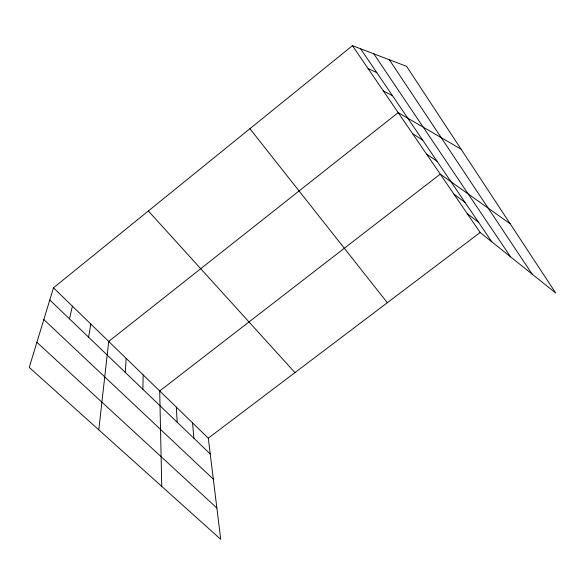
<?xml version="1.0" encoding="UTF-8"?>
<svg xmlns="http://www.w3.org/2000/svg" width="585" height="585" viewBox="0 0 585 585"><rect width="100%" height="100%" fill="white"/><g stroke="black" fill="none" stroke-linecap="round" stroke-linejoin="round"><path stroke-width="0.88" d="M142.886 389.317L143.157 374.89M125.285 372.418L126.163 358.386M98.777 429.836L108.722 341.443L398.202 112.612L461.104 149.197M88.591 337.201L90.807 324.046M69.469 318.84L72.401 306.174M53.491 287.798L29.25 367.409L220.713 539.326L208.297 438.158L53.491 287.798L352.441 45.674L406.582 66.339L555.75 293.041L480.153 232.501L352.441 45.674M208.297 438.158L480.153 232.501M368.133 68.635L376.798 72.613M383.38 90.938L392.513 95.735M412.608 133.687L422.589 139.976M426.619 154.184L436.988 161.153M510.135 223.719L440.249 174.125L159.705 390.963L161.752 486.384M453.916 194.118L464.987 202.352M467.218 213.569L478.61 222.388M36.892 342.305L216.874 508.021M43.824 319.542L213.328 479.166M49.791 299.951L210.234 453.967M148.349 210.973L294.95 372.608M249.912 128.707L387.328 302.723M360.601 48.789L491.853 241.868M373.83 53.835L510.588 256.873M389.332 59.758L532.174 274.16M192.516 422.831L193.942 438.326M176.326 407.109L177.211 422.268"/></g></svg>
